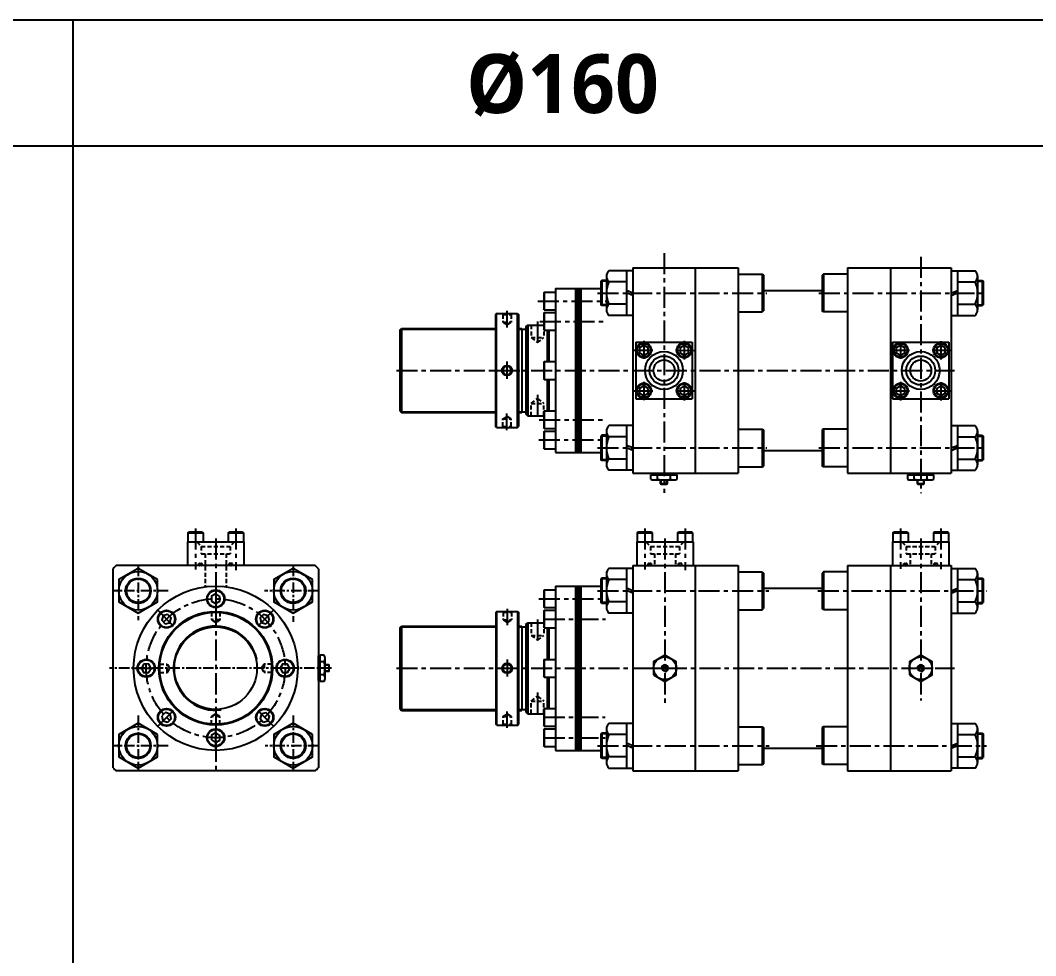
# Model space of a CAD drawing. Extents: x -819 to 8197, y 0 to 4058.
# Drawn here: x 1256 to 2463, y 1111 to 2222 of the extents above; entities that cross this region are included whole.
import ezdxf

# ---------------------------------------------------------------- set-up
doc = ezdxf.new("R2010")
doc.units = 0
doc.header["$LTSCALE"] = 10
doc.header["$MEASUREMENT"] = 0
for name, pattern in [('CENTER', [2, 1.25, -0.25, 0.25, -0.25]), ('CENTERX2', [4, 2.5, -0.5, 0.5, -0.5]), ('HIDDENX2', [0.75, 0.5, -0.25])]:
    doc.linetypes.add(name, pattern=pattern)
doc.layers.get('0').update_dxf_attribs({"linetype": 'CONTINUOUS'})
doc.layers.get('DEFPOINTS').update_dxf_attribs({"linetype": 'CONTINUOUS'})
for name, color, linetype in [('CEN', 1, 'CENTERX2'), ('HID', 2, 'HIDDENX2'), ('ML', 7, 'CONTINUOUS')]:
    doc.layers.add(name, color=color, linetype=linetype)
doc.styles.add('문자', font='romans.shx')

msp = doc.modelspace()

# ---------------------------------------------------------------- linework, layer by layer
for p, q in [((8197.1, 2221.7), (0, 2221.7)), ((1319, 0), (1319, 2221.7)), ((8197.1, 2072.2), (0, 2072.2))]:
    msp.add_line(p, q)
at = {"color": 7, "linetype": 'Continuous'}
for p, q in [((2005.5, 1676.7), (2005.5, 1681.8)), ((2005.5, 1681.8), (2011.8, 1681.8)), ((2006.5, 1681.8), (2006.5, 1683.8)), ((2006.5, 1683.8), (2035.6, 1683.8)), ((2011.8, 1681.8), (2036.6, 1681.8)), ((2013.3, 1676.7), (2013.3, 1681.8)), ((2028.8, 1676.7), (2028.8, 1681.8)), ((2035.6, 1681.8), (2035.6, 1683.8)), ((2036.6, 1676.7), (2036.6, 1681.8)), ((2310.5, 1676.7), (2310.5, 1681.8)), ((2310.5, 1681.8), (2316.8, 1681.8)), ((2311.5, 1681.8), (2311.5, 1683.8)), ((2311.5, 1683.8), (2340.6, 1683.8)), ((2316.8, 1681.8), (2341.6, 1681.8)), ((2318.3, 1676.7), (2318.3, 1681.8)), ((2333.8, 1676.7), (2333.8, 1681.8)), ((2340.6, 1681.8), (2340.6, 1683.8)), ((2341.6, 1676.7), (2341.6, 1681.8)), ((2008.6, 1675.8), (2033.5, 1675.8)), ((2017, 1676), (2017, 1676)), ((2017, 1671.3), (2017, 1675.8)), ((2017, 1671.3), (2017.5, 1670.8)), ((2025, 1671.3), (2017, 1671.3)), ((2017.5, 1670.8), (2024.5, 1670.8)), ((2025, 1671.3), (2024.5, 1670.8)), ((2025, 1671.3), (2025, 1675.8)), ((2313.6, 1675.8), (2338.5, 1675.8)), ((2322, 1676), (2322, 1676)), ((2322, 1671.3), (2322, 1675.8)), ((2322, 1671.3), (2322.5, 1670.8)), ((2330, 1671.3), (2322, 1671.3)), ((2322.5, 1670.8), (2329.5, 1670.8)), ((2330, 1671.3), (2329.5, 1670.8)), ((2330, 1671.3), (2330, 1675.8)), ((1610.3, 1437.6), (1610.3, 1466.8)), ((1612.3, 1466.8), (1610.3, 1466.8)), ((1617.3, 1467.8), (1612.3, 1467.8)), ((1612.3, 1442.9), (1612.3, 1467.8)), ((1617.3, 1460), (1612.3, 1460)), ((1618.3, 1439.8), (1618.3, 1464.6)), ((1618, 1448.2), (1618, 1448.2)), ((1622.8, 1456.2), (1618.3, 1456.2)), ((1622.8, 1448.2), (1618.3, 1448.2)), ((1622.8, 1456.2), (1623.3, 1455.7)), ((1622.8, 1456.2), (1622.8, 1448.2)), ((1622.8, 1448.2), (1623.3, 1448.7)), ((1623.3, 1448.7), (1623.3, 1455.7)), ((1612.3, 1437.6), (1610.3, 1437.6)), ((1617.3, 1444.4), (1612.3, 1444.4)), ((1612.3, 1436.6), (1612.3, 1442.9)), ((1617.3, 1436.6), (1612.3, 1436.6))]:
    msp.add_line(p, q, dxfattribs=at)
at = {"color": 1, "linetype": 'CENTER', "ltscale": 5}
for p, q in [((2008.5, 1452.2), (2035.5, 1452.2)), ((2312.5, 1452.2), (2339.5, 1452.2))]:
    msp.add_line(p, q, dxfattribs=at)
at = {"color": 7, "linetype": 'Continuous'}
for points in [[(2008.5, 1444.4), (2022, 1436.6), (2035.5, 1444.4), (2035.5, 1460), (2022, 1467.8), (2008.5, 1460)], [(2312.5, 1444.4), (2326, 1436.6), (2339.5, 1444.4), (2339.5, 1460), (2326, 1467.8), (2312.5, 1460)], [(2020.6, 1454.7), (2019.2, 1452.2), (2020.6, 1449.7), (2023.5, 1449.7), (2024.9, 1452.2), (2023.5, 1454.7)], [(2324.6, 1454.7), (2323.2, 1452.2), (2324.6, 1449.7), (2327.5, 1449.7), (2328.9, 1452.2), (2327.5, 1454.7)]]:
    msp.add_lwpolyline(points, close=True, dxfattribs=at)
for centre, radius in [((2022, 1452.2), 13.5), ((2326, 1452.2), 13.5), ((2022, 1452.2), 3.5), ((2326, 1452.2), 3.5)]:
    msp.add_circle(centre, radius, dxfattribs=at)
for centre, radius, start, end in [((2008.6, 1681.4), 5.62, 235.6158, 270), ((2009.4, 1684), 8.22, 241.7006, 298.2994), ((2021, 1707.1), 31.3, 255.6172, 270.0141), ((2021.1, 1707.1), 31.3, 269.9859, 284.3828), ((2032.7, 1684), 8.22, 241.7006, 298.2994), ((2313.6, 1681.4), 5.62, 235.6158, 270), ((2314.4, 1684), 8.22, 241.7006, 298.2994), ((2326, 1707.1), 31.3, 255.6172, 270.0141), ((2326.1, 1707.1), 31.3, 269.9859, 284.3828), ((2337.7, 1684), 8.22, 241.7006, 298.2994), ((1610, 1463.9), 8.22, 331.7006, 28.2994), ((1586.9, 1452.2), 31.3, 359.9859, 14.3828), ((1586.9, 1452.2), 31.3, 345.6172, 0.0141), ((1610, 1440.5), 8.22, 331.7006, 28.2994), ((1612.6, 1439.8), 5.62, 325.6158, 0)]:
    msp.add_arc(centre, radius, start, end, dxfattribs=at)
at = {"layer": 'CEN'}
for p, q in [((2021, 1945.3), (2021, 1660.7)), ((2326, 1940.8), (2326, 1660)), ((1942, 1897.8), (2143, 1897.8)), ((2205, 1897.8), (2404, 1897.8)), ((1871.1, 1888.3), (1951.3, 1888.3)), ((1834.4, 1876.5), (1834.4, 1856.9)), ((1870.5, 1863.8), (1870.5, 1836.1)), ((1873.5, 1864.1), (1951.3, 1864.1)), ((1997, 1841), (1997, 1819.8)), ((2045, 1841), (2045, 1819)), ((2302, 1840.2), (2302, 1819.8)), ((2350, 1840.5), (2350, 1819)), ((1985.4, 1829.8), (2007.6, 1829.8)), ((2034.5, 1829.8), (2056.8, 1829.7)), ((2291.6, 1829.8), (2312.6, 1829.8)), ((2339.5, 1829.8), (2360.9, 1829.8)), ((1834.4, 1816.3), (1834.4, 1796)), ((1703, 1805.8), (2366, 1805.8)), ((1814.8, 1805.8), (1853.1, 1805.8)), ((1814.8, 1805.8), (1853.1, 1805.8)), ((1997, 1792.3), (1997, 1770.4)), ((2045, 1791.9), (2045, 1770.3)), ((2302, 1792.3), (2302, 1770)), ((2350, 1791.9), (2350, 1770)), ((1870.5, 1776.7), (1870.5, 1747.8)), ((1985.1, 1781.8), (2007.8, 1781.8)), ((2035.1, 1781.8), (2057.1, 1781.8)), ((2290.4, 1781.8), (2312.8, 1781.8)), ((2340.1, 1781.8), (2361.4, 1781.8)), ((1834.4, 1735), (1834.4, 1754.6)), ((1872.7, 1747.4), (1951, 1747.4)), ((1872.2, 1723.3), (1951, 1723.3)), ((1942, 1713.8), (2143, 1713.8)), ((2205, 1713.8), (2404, 1713.8)), ((1464.3, 1618.2), (1464.3, 1569.6)), ((1512.3, 1618.2), (1512.3, 1568.6)), ((1998, 1618.2), (1998, 1569.6)), ((2046, 1618.2), (2046, 1568.6)), ((2302, 1618.2), (2302, 1570.3)), ((2350, 1618.2), (2350, 1570)), ((1488.3, 1606.2), (1488.3, 1326.2)), ((2022, 1606.2), (2022, 1408.1)), ((2326, 1606.2), (2326, 1413.7)), ((1488.3, 1549.6), (1488.3, 1519.7)), ((1872.3, 1534.7), (1951.3, 1534.7)), ((1942, 1544.2), (2145.5, 1544.2)), ((2203.7, 1544.2), (2404, 1544.2)), ((1419.4, 1521.1), (1440.5, 1499.9)), ((1557.1, 1521.1), (1536, 1499.9)), ((1834.7, 1522.9), (1834.7, 1503.4)), ((1870.5, 1510.2), (1870.5, 1482.6)), ((1878, 1510.5), (1951.3, 1510.5)), ((1834.7, 1462.7), (1834.7, 1442.4)), ((1390.9, 1452.2), (1420.8, 1452.2)), ((1585.7, 1452.2), (1555.8, 1452.2)), ((1703, 1452.2), (2366, 1452.2)), ((1870.5, 1423.2), (1870.5, 1394.2)), ((1419.4, 1383.3), (1440.5, 1404.5)), ((1557.1, 1383.3), (1536, 1404.5)), ((1834.7, 1381.5), (1834.7, 1401)), ((1878, 1393.9), (1951, 1393.9)), ((1488.3, 1354.8), (1488.3, 1384.7)), ((1878, 1369.7), (1951, 1369.7)), ((1942, 1360.2), (2145.9, 1360.2)), ((2201.6, 1360.2), (2404, 1360.2))]:
    msp.add_line(p, q, dxfattribs=at)
msp.add_circle((1488.3, 1452.2), 82.5, dxfattribs=at)
at = {"layer": 'DEFPOINTS', "color": 0, "linetype": 'ByBlock'}
for p in [(1859, 1506.2), (1859, 1398.2)]:
    msp.add_point(p, dxfattribs=at)
at = {"layer": 'HID'}
for p, q in [((1829.4, 1872.3), (1828.4, 1873.3)), ((1829.4, 1872.3), (1839.4, 1872.3)), ((1829.4, 1872.3), (1829.4, 1863.3)), ((1839.4, 1872.3), (1840.4, 1873.3)), ((1839.4, 1872.3), (1839.4, 1863.3)), ((1829.4, 1863.3), (1834.4, 1860.1)), ((1829.4, 1863.3), (1839.4, 1863.3)), ((1834.4, 1860.1), (1839.4, 1863.3)), ((1863, 1859.8), (1863, 1844.8)), ((1878, 1859.8), (1878, 1844.8)), ((1878, 1859.8), (1878, 1844.8)), ((1863, 1844.8), (1878, 1844.8)), ((1863, 1844.8), (1870.5, 1838.9)), ((1870.5, 1838.9), (1878, 1844.8)), ((1863, 1766.8), (1870.5, 1772.6)), ((1863, 1751.8), (1863, 1766.8)), ((1863, 1766.8), (1878, 1766.8)), ((1870.5, 1772.6), (1878, 1766.8)), ((1878, 1751.8), (1878, 1766.8)), ((1878, 1751.8), (1878, 1766.8)), ((1829.4, 1748.3), (1834.4, 1751.4)), ((1834.4, 1751.4), (1839.4, 1748.3)), ((1829.4, 1739.3), (1828.4, 1738.3)), ((1829.4, 1739.3), (1829.4, 1748.3)), ((1829.4, 1748.3), (1839.4, 1748.3)), ((1829.4, 1739.3), (1839.4, 1739.3)), ((1839.4, 1739.3), (1839.4, 1748.3)), ((1839.4, 1739.3), (1840.4, 1738.3)), ((1465.8, 1602.2), (1471, 1596.9)), ((1471, 1596.9), (1505.5, 1596.9)), ((1471, 1596.9), (1471, 1588.2)), ((1510.8, 1602.2), (1505.5, 1596.9)), ((1505.5, 1596.9), (1505.5, 1588.2)), ((1999.5, 1602.2), (2004.8, 1596.9)), ((2004.8, 1596.9), (2004.8, 1588.2)), ((2004.8, 1596.9), (2039.3, 1596.9)), ((2044.5, 1602.2), (2039.3, 1596.9)), ((2039.3, 1596.9), (2039.3, 1588.2)), ((2303.5, 1602.2), (2308.8, 1596.9)), ((2308.8, 1596.9), (2343.3, 1596.9)), ((2308.8, 1596.9), (2308.8, 1588.2)), ((2348.5, 1602.2), (2343.3, 1596.9)), ((2343.3, 1596.9), (2343.3, 1588.2)), ((1471, 1588.2), (1505.5, 1588.2)), ((1475.8, 1588.2), (1475.8, 1548.9)), ((1500.8, 1588.2), (1500.8, 1548.9)), ((2004.8, 1588.2), (2039.3, 1588.2)), ((2009.5, 1588.2), (2009.5, 1574.2)), ((2034.5, 1588.2), (2034.5, 1574.2)), ((2308.8, 1588.2), (2343.3, 1588.2)), ((2313.5, 1588.2), (2313.5, 1574.2)), ((2338.5, 1588.2), (2338.5, 1574.2)), ((1468.3, 1576.6), (1472.3, 1576.6)), ((1468.3, 1574.2), (1468.3, 1576.6)), ((1472.3, 1574.2), (1472.3, 1576.6)), ((1504.3, 1574.2), (1504.3, 1576.6)), ((1508.3, 1576.6), (1504.3, 1576.6)), ((1508.3, 1574.2), (1508.3, 1576.6)), ((2002, 1576.6), (2006, 1576.6)), ((2002, 1574.2), (2002, 1576.6)), ((2006, 1574.2), (2006, 1576.6)), ((2038, 1574.2), (2038, 1576.6)), ((2042, 1576.6), (2038, 1576.6)), ((2042, 1574.2), (2042, 1576.6)), ((2306, 1576.6), (2310, 1576.6)), ((2306, 1574.2), (2306, 1576.6)), ((2310, 1574.2), (2310, 1576.6)), ((2342, 1574.2), (2342, 1576.6)), ((2346, 1576.6), (2342, 1576.6)), ((2346, 1574.2), (2346, 1576.6)), ((1483.3, 1518.7), (1482.6, 1519.4)), ((1483.3, 1518.7), (1483.3, 1509.7)), ((1493.3, 1518.7), (1483.3, 1518.7)), ((1493.3, 1509.7), (1483.3, 1509.7)), ((1488.3, 1506.5), (1483.3, 1509.7)), ((1493.3, 1509.7), (1488.3, 1506.5)), ((1493.3, 1518.7), (1494, 1519.4)), ((1493.3, 1518.7), (1493.3, 1509.7)), ((1829.7, 1518.7), (1828.7, 1519.7)), ((1829.7, 1518.7), (1839.7, 1518.7)), ((1829.7, 1518.7), (1829.7, 1509.7)), ((1829.7, 1509.7), (1839.7, 1509.7)), ((1829.7, 1509.7), (1834.7, 1506.5)), ((1834.7, 1506.5), (1839.7, 1509.7)), ((1839.7, 1518.7), (1840.7, 1519.7)), ((1839.7, 1518.7), (1839.7, 1509.7)), ((1863, 1506.2), (1863, 1491.2)), ((1878, 1506.2), (1878, 1491.2)), ((1863, 1491.2), (1878, 1491.2)), ((1863, 1491.2), (1870.5, 1485.4)), ((1870.5, 1485.4), (1878, 1491.2)), ((1421.8, 1457.2), (1421.1, 1457.9)), ((1421.8, 1457.2), (1430.8, 1457.2)), ((1421.8, 1447.2), (1421.8, 1457.2)), ((1430.8, 1447.2), (1430.8, 1457.2)), ((1433.9, 1452.2), (1430.8, 1457.2)), ((1430.8, 1447.2), (1433.9, 1452.2)), ((1545.8, 1457.2), (1542.6, 1452.2)), ((1542.6, 1452.2), (1545.8, 1447.2)), ((1554.8, 1457.2), (1545.8, 1457.2)), ((1545.8, 1457.2), (1545.8, 1447.2)), ((1554.8, 1457.2), (1555.5, 1457.9)), ((1554.8, 1457.2), (1554.8, 1447.2)), ((1421.8, 1447.2), (1421.1, 1446.5)), ((1421.8, 1447.2), (1430.8, 1447.2)), ((1554.8, 1447.2), (1545.8, 1447.2)), ((1554.8, 1447.2), (1555.5, 1446.5)), ((1863, 1413.2), (1870.5, 1419)), ((1863, 1413.2), (1878, 1413.2)), ((1863, 1398.2), (1863, 1413.2)), ((1870.5, 1419), (1878, 1413.2)), ((1878, 1398.2), (1878, 1413.2)), ((1488.3, 1397.9), (1483.3, 1394.7)), ((1483.3, 1385.7), (1483.3, 1394.7)), ((1493.3, 1394.7), (1483.3, 1394.7)), ((1493.3, 1394.7), (1488.3, 1397.9)), ((1493.3, 1385.7), (1493.3, 1394.7)), ((1829.7, 1394.7), (1834.7, 1397.9)), ((1829.7, 1394.7), (1839.7, 1394.7)), ((1829.7, 1385.7), (1829.7, 1394.7)), ((1834.7, 1397.9), (1839.7, 1394.7)), ((1839.7, 1385.7), (1839.7, 1394.7)), ((1483.3, 1385.7), (1482.6, 1385)), ((1493.3, 1385.7), (1483.3, 1385.7)), ((1493.3, 1385.7), (1494, 1385)), ((1829.7, 1385.7), (1828.7, 1384.7)), ((1829.7, 1385.7), (1839.7, 1385.7)), ((1839.7, 1385.7), (1840.7, 1384.7))]:
    msp.add_line(p, q, dxfattribs=at)
for centre, start, end in [((1469.6, 1575.4), 90, 270), ((1470.9, 1575.4), 270, 90), ((1505.6, 1575.4), 90, 270), ((1507, 1575.4), 270, 90), ((2003.3, 1575.4), 90, 270), ((2004.7, 1575.4), 270, 90), ((2039.4, 1575.4), 90, 270), ((2040.8, 1575.4), 270, 90), ((2307.3, 1575.4), 90, 270), ((2308.7, 1575.4), 270, 90), ((2343.4, 1575.4), 90, 270), ((2344.8, 1575.4), 270, 90)]:
    msp.add_arc(centre, 1.2, start, end, dxfattribs=at)
at = {"layer": 'ML'}
for p, q in [((1984, 1924.3), (1955.5, 1924.3)), ((1976.5, 1924.3), (1976.5, 1871.3)), ((1984, 1927.8), (1984, 1683.8)), ((1984, 1927.8), (2109, 1927.8)), ((2058, 1927.8), (2058, 1683.8)), ((2109, 1927.8), (2109, 1683.8)), ((2109, 1920.3), (2137.5, 1920.3)), ((2137.5, 1920.3), (2137.5, 1875.3)), ((2137.5, 1920.3), (2139, 1918.9)), ((2139, 1918.9), (2139, 1876.6)), ((2210.5, 1920.3), (2209, 1918.9)), ((2209, 1918.9), (2209, 1876.6)), ((2239, 1920.3), (2210.5, 1920.3)), ((2210.5, 1920.3), (2210.5, 1875.3)), ((2239, 1927.8), (2362, 1927.8)), ((2239, 1927.8), (2239, 1683.8)), ((2290, 1927.8), (2290, 1683.8)), ((2362, 1927.8), (2362, 1683.8)), ((2362, 1924.3), (2390.5, 1924.3)), ((2369.5, 1924.3), (2369.5, 1871.3)), ((1947, 1912.8), (1946, 1911.8)), ((1946, 1911.8), (1946, 1883.8)), ((1947, 1912.8), (1947, 1882.8)), ((1952.5, 1912.8), (1947, 1912.8)), ((1952.5, 1918.1), (1952.5, 1911)), ((1952.5, 1911), (1952.5, 1897.8)), ((1976.5, 1911), (1955.5, 1911)), ((2369.5, 1911), (2390.5, 1911)), ((2393.5, 1918.1), (2393.5, 1911)), ((2393.5, 1912.8), (2399, 1912.8)), ((2393.5, 1911), (2393.5, 1897.8)), ((2399, 1912.8), (2399, 1882.8)), ((2399, 1912.8), (2400, 1911.8)), ((2400, 1911.8), (2400, 1883.8)), ((1878.7, 1898.8), (1878, 1898.1)), ((1878, 1898.1), (1878, 1878.5)), ((1878.7, 1898.8), (1892, 1898.8)), ((1878.7, 1898.8), (1878.7, 1877.8)), ((1892, 1903.3), (1946, 1903.3)), ((1892, 1903.3), (1892, 1708.3)), ((1892, 1903.3), (1892, 1708.3)), ((1916, 1903.3), (1916, 1708.3)), ((1918, 1903.3), (1918, 1708.3)), ((1920, 1903.3), (1920, 1708.3)), ((1922, 1903.3), (1922, 1708.3)), ((1952.5, 1897.8), (1952.5, 1877.7)), ((2139, 1900.8), (2209, 1900.8)), ((2393.5, 1897.8), (2393.5, 1877.7)), ((1947, 1882.8), (1946, 1883.8)), ((1952.5, 1882.8), (1947, 1882.8)), ((1976.5, 1884.5), (1955.5, 1884.5)), ((2369.5, 1884.5), (2390.5, 1884.5)), ((2393.5, 1882.8), (2399, 1882.8)), ((2399, 1882.8), (2400, 1883.8)), ((1821.9, 1873.3), (1820.9, 1872.3)), ((1820.9, 1872.3), (1820.9, 1739.3)), ((1821.9, 1738.3), (1821.9, 1873.3)), ((1821.9, 1873.3), (1846.9, 1873.3)), ((1846.9, 1738.3), (1846.9, 1873.3)), ((1846.9, 1873.3), (1847.9, 1872.3)), ((1847.9, 1872.3), (1847.9, 1739.3)), ((1878.7, 1877.8), (1878, 1878.5)), ((1878.7, 1874.6), (1878, 1873.9)), ((1878, 1873.9), (1878, 1854.3)), ((1878.7, 1877.8), (1892, 1877.8)), ((1878.7, 1874.6), (1892, 1874.6)), ((1878.7, 1874.6), (1878.7, 1853.6)), ((1984, 1871.3), (1955.5, 1871.3)), ((2109, 1875.3), (2137.5, 1875.3)), ((2137.5, 1875.3), (2139, 1876.6)), ((2210.5, 1875.3), (2209, 1876.6)), ((2239, 1875.3), (2210.5, 1875.3)), ((2362, 1871.3), (2390.5, 1871.3)), ((1857, 1857.8), (1859, 1859.8)), ((1859, 1859.8), (1859, 1751.8)), ((1859, 1859.8), (1878, 1859.8)), ((1707, 1853.8), (1709, 1855.8)), ((1707, 1853.8), (1709, 1855.8)), ((1707, 1853.8), (1707, 1757.8)), ((1708, 1854.8), (1820.9, 1854.8)), ((1709, 1855.8), (1709, 1755.8)), ((1847.9, 1854.8), (1857, 1854.8)), ((1852, 1855.8), (1852, 1755.8)), ((1857, 1857.8), (1857, 1753.8)), ((1878.7, 1853.6), (1878, 1854.3)), ((1878.7, 1853.6), (1892, 1853.6)), ((1882, 1853.6), (1882, 1816.3)), ((1882, 1853.6), (1882, 1816.3)), ((1882, 1853.6), (1882, 1816.3)), ((1882, 1853.6), (1882, 1816.3)), ((1884, 1853.6), (1884, 1816.3)), ((1884, 1853.6), (1884, 1816.3)), ((1987.5, 1839.3), (1987.5, 1772.3)), ((1987.5, 1839.3), (2054.5, 1839.3)), ((2054.5, 1839.3), (2054.5, 1772.3)), ((2292.5, 1839.3), (2359.5, 1839.3)), ((2292.5, 1839.3), (2292.5, 1772.3)), ((2359.5, 1839.3), (2359.5, 1772.3)), ((1878.7, 1816.3), (1878, 1815.6)), ((1878, 1815.6), (1878, 1796)), ((1878.7, 1816.3), (1892, 1816.3)), ((1878.7, 1816.3), (1878.7, 1795.3)), ((1878.7, 1795.3), (1878, 1796)), ((1878.7, 1795.3), (1892, 1795.3)), ((1882, 1795.3), (1882, 1757.9)), ((1882, 1795.3), (1882, 1757.9)), ((1882, 1795.3), (1882, 1757.9)), ((1882, 1795.3), (1882, 1757.9)), ((1884, 1795.3), (1884, 1757.9)), ((1884, 1795.3), (1884, 1757.9)), ((1987.5, 1772.3), (2054.5, 1772.3)), ((2292.5, 1772.3), (2359.5, 1772.3)), ((1707, 1757.8), (1709, 1755.8)), ((1708, 1756.8), (1820.9, 1756.8)), ((1847.9, 1756.8), (1857, 1756.8)), ((1857, 1753.8), (1859, 1751.8)), ((1859, 1751.8), (1878, 1751.8)), ((1878.7, 1757.9), (1878, 1757.2)), ((1878, 1757.2), (1878, 1737.6)), ((1878.7, 1757.9), (1892, 1757.9)), ((1878.7, 1757.9), (1878.7, 1736.9)), ((1821.9, 1738.3), (1820.9, 1739.3)), ((1821.9, 1738.3), (1846.9, 1738.3)), ((1846.9, 1738.3), (1847.9, 1739.3)), ((1878.7, 1736.9), (1878, 1737.6)), ((1984, 1740.3), (1955.5, 1740.3)), ((1976.5, 1740.3), (1976.5, 1687.3)), ((2362, 1740.3), (2390.5, 1740.3)), ((2369.5, 1740.3), (2369.5, 1687.3)), ((1878.7, 1733.8), (1878, 1733.1)), ((1878, 1733.1), (1878, 1713.5)), ((1878.7, 1736.9), (1892, 1736.9)), ((1878.7, 1733.8), (1892, 1733.8)), ((1878.7, 1733.8), (1878.7, 1712.8)), ((1947, 1728.8), (1946, 1727.8)), ((1946, 1727.8), (1946, 1699.8)), ((1947, 1728.8), (1947, 1698.8)), ((1952.5, 1728.8), (1947, 1728.8)), ((1952.5, 1734.1), (1952.5, 1727)), ((1952.5, 1727), (1952.5, 1713.8)), ((1976.5, 1727), (1955.5, 1727)), ((2109, 1736.3), (2137.5, 1736.3)), ((2137.5, 1736.3), (2137.5, 1691.3)), ((2137.5, 1736.3), (2139, 1735.3)), ((2139, 1735.3), (2139, 1692.2)), ((2210.5, 1736.3), (2209, 1735.3)), ((2209, 1735.3), (2209, 1692.2)), ((2239, 1736.3), (2210.5, 1736.3)), ((2210.5, 1736.3), (2210.5, 1691.3)), ((2369.5, 1727), (2390.5, 1727)), ((2393.5, 1734.1), (2393.5, 1727)), ((2393.5, 1728.8), (2399, 1728.8)), ((2393.5, 1727), (2393.5, 1713.8)), ((2399, 1728.8), (2399, 1698.8)), ((2399, 1728.8), (2400, 1727.8)), ((2400, 1727.8), (2400, 1699.8)), ((1878.7, 1712.8), (1878, 1713.5)), ((1952.5, 1713.8), (1952.5, 1693.7)), ((2393.5, 1713.8), (2393.5, 1693.7)), ((1878.7, 1712.8), (1892, 1712.8)), ((1892, 1708.3), (1946, 1708.3)), ((2139, 1710.8), (2209, 1710.8)), ((1947, 1698.8), (1946, 1699.8)), ((1952.5, 1698.8), (1947, 1698.8)), ((1976.5, 1700.5), (1955.5, 1700.5)), ((2109, 1691.3), (2137.5, 1691.3)), ((2137.5, 1691.3), (2139, 1692.2)), ((2210.5, 1691.3), (2209, 1692.2)), ((2239, 1691.3), (2210.5, 1691.3)), ((2369.5, 1700.5), (2390.5, 1700.5)), ((2393.5, 1698.8), (2399, 1698.8)), ((2399, 1698.8), (2400, 1699.8)), ((1984, 1687.3), (1955.5, 1687.3)), ((1984, 1683.8), (2109, 1683.8)), ((2239, 1683.8), (2362, 1683.8)), ((2362, 1687.3), (2390.5, 1687.3)), ((1455.3, 1613.2), (1456.3, 1614.2)), ((1455.3, 1613.2), (1473.3, 1613.2)), ((1455.3, 1613.2), (1455.3, 1602.2)), ((1456.3, 1614.2), (1472.3, 1614.2)), ((1472.3, 1614.2), (1473.3, 1613.2)), ((1473.3, 1613.2), (1473.3, 1602.2)), ((1503.3, 1613.2), (1504.3, 1614.2)), ((1503.3, 1613.2), (1521.3, 1613.2)), ((1503.3, 1613.2), (1503.3, 1602.2)), ((1504.3, 1614.2), (1520.3, 1614.2)), ((1520.3, 1614.2), (1521.3, 1613.2)), ((1521.3, 1613.2), (1521.3, 1602.2)), ((1989, 1613.2), (1990, 1614.2)), ((1989, 1613.2), (1989, 1602.2)), ((1989, 1613.2), (2007, 1613.2)), ((1990, 1614.2), (2006, 1614.2)), ((2006, 1614.2), (2007, 1613.2)), ((2007, 1613.2), (2007, 1602.2)), ((2037, 1613.2), (2038, 1614.2)), ((2037, 1613.2), (2037, 1602.2)), ((2037, 1613.2), (2055, 1613.2)), ((2038, 1614.2), (2054, 1614.2)), ((2054, 1614.2), (2055, 1613.2)), ((2055, 1613.2), (2055, 1602.2)), ((2293, 1613.2), (2294, 1614.2)), ((2293, 1613.2), (2311, 1613.2)), ((2293, 1613.2), (2293, 1602.2)), ((2294, 1614.2), (2310, 1614.2)), ((2310, 1614.2), (2311, 1613.2)), ((2311, 1613.2), (2311, 1602.2)), ((2341, 1613.2), (2342, 1614.2)), ((2341, 1613.2), (2359, 1613.2)), ((2341, 1613.2), (2341, 1602.2)), ((2342, 1614.2), (2358, 1614.2)), ((2358, 1614.2), (2359, 1613.2)), ((2359, 1613.2), (2359, 1602.2)), ((1454.8, 1602.2), (1521.8, 1602.2)), ((1454.8, 1602.2), (1454.8, 1574.2)), ((1521.8, 1602.2), (1521.8, 1574.2)), ((1988.5, 1602.2), (2055.5, 1602.2)), ((1988.5, 1602.2), (1988.5, 1574.2)), ((2055.5, 1602.2), (2055.5, 1574.2)), ((2292.5, 1602.2), (2359.5, 1602.2)), ((2292.5, 1602.2), (2292.5, 1574.2)), ((2359.5, 1602.2), (2359.5, 1574.2)), ((1366.3, 1570.3), (1366.3, 1334.1)), ((1606.4, 1574.2), (1370.1, 1574.2)), ((1610.3, 1570.3), (1610.3, 1334.1)), ((1984, 1570.7), (1955.5, 1570.7)), ((1976.5, 1570.7), (1976.5, 1517.7)), ((1984, 1574.2), (2109, 1574.2)), ((1984, 1574.2), (1984, 1330.2)), ((2058, 1574.2), (2058, 1330.2)), ((2109, 1574.2), (2109, 1330.2)), ((2239, 1574.2), (2239, 1330.2)), ((2239, 1574.2), (2362, 1574.2)), ((2290, 1574.2), (2290, 1330.2)), ((2362, 1574.2), (2362, 1330.2)), ((2362, 1570.7), (2390.5, 1570.7)), ((2369.5, 1570.7), (2369.5, 1517.7)), ((1947, 1559.2), (1946, 1558.2)), ((1946, 1558.2), (1946, 1530.2)), ((1947, 1559.2), (1947, 1529.2)), ((1952.5, 1559.2), (1947, 1559.2)), ((1952.5, 1564.6), (1952.5, 1557.5)), ((1952.5, 1557.5), (1952.5, 1544.2)), ((1976.5, 1557.5), (1955.5, 1557.5)), ((2109, 1566.7), (2137.5, 1566.7)), ((2137.5, 1566.7), (2137.5, 1521.7)), ((2137.5, 1566.7), (2139, 1565.3)), ((2139, 1565.3), (2139, 1523.1)), ((2210.5, 1566.7), (2209, 1565.3)), ((2209, 1565.3), (2209, 1523.1)), ((2210.5, 1566.7), (2210.5, 1521.7)), ((2239, 1566.7), (2210.5, 1566.7)), ((2369.5, 1557.5), (2390.5, 1557.5)), ((2393.5, 1564.6), (2393.5, 1557.5)), ((2393.5, 1559.2), (2399, 1559.2)), ((2393.5, 1557.5), (2393.5, 1544.2)), ((2399, 1559.2), (2399, 1529.2)), ((2399, 1559.2), (2400, 1558.2)), ((2400, 1558.2), (2400, 1530.2)), ((1878.7, 1545.2), (1878, 1544.5)), ((1878, 1544.5), (1878, 1524.9)), ((1878.7, 1545.2), (1892, 1545.2)), ((1878.7, 1545.2), (1878.7, 1524.2)), ((1892, 1549.7), (1892, 1354.7)), ((1892, 1549.7), (1946, 1549.7)), ((1916, 1549.7), (1916, 1354.7)), ((1918, 1549.7), (1918, 1354.7)), ((1920, 1549.7), (1920, 1354.7)), ((1922, 1549.7), (1922, 1354.7)), ((2139, 1547.2), (2209, 1547.2)), ((1952.5, 1544.2), (1952.5, 1524.2)), ((2393.5, 1544.2), (2393.5, 1524.2)), ((1878.7, 1524.2), (1878, 1524.9)), ((1878.7, 1521), (1878, 1520.3)), ((1878, 1520.3), (1878, 1500.7)), ((1878.7, 1524.2), (1892, 1524.2)), ((1878.7, 1521), (1892, 1521)), ((1878.7, 1521), (1878.7, 1500)), ((1947, 1529.2), (1946, 1530.2)), ((1952.5, 1529.2), (1947, 1529.2)), ((1976.5, 1530.9), (1955.5, 1530.9)), ((2109, 1521.7), (2137.5, 1521.7)), ((2137.5, 1521.7), (2139, 1523.1)), ((2210.5, 1521.7), (2209, 1523.1)), ((2239, 1521.7), (2210.5, 1521.7)), ((2369.5, 1530.9), (2390.5, 1530.9)), ((2393.5, 1529.2), (2399, 1529.2)), ((2399, 1529.2), (2400, 1530.2)), ((1822.2, 1519.7), (1821.2, 1518.7)), ((1821.2, 1518.7), (1821.2, 1385.7)), ((1822.2, 1384.7), (1822.2, 1519.7)), ((1822.2, 1519.7), (1847.2, 1519.7)), ((1847.2, 1384.7), (1847.2, 1519.7)), ((1847.2, 1519.7), (1848.2, 1518.7)), ((1848.2, 1518.7), (1848.2, 1385.7)), ((1984, 1517.7), (1955.5, 1517.7)), ((2362, 1517.7), (2390.5, 1517.7)), ((1707, 1500.2), (1709, 1502.2)), ((1707, 1500.2), (1709, 1502.2)), ((1707, 1500.2), (1707, 1404.2)), ((1708, 1501.2), (1821.2, 1501.2)), ((1709, 1502.2), (1709, 1402.2)), ((1848.2, 1501.2), (1857, 1501.2)), ((1852, 1502.2), (1852, 1402.2)), ((1857, 1504.2), (1859, 1506.2)), ((1857, 1504.2), (1857, 1400.2)), ((1859, 1506.2), (1878, 1506.2)), ((1859, 1506.2), (1859, 1398.2)), ((1878.7, 1500), (1878, 1500.7)), ((1878.7, 1500), (1892, 1500)), ((1882, 1500), (1882, 1462.7)), ((1882, 1500), (1882, 1462.7)), ((1884, 1500), (1884, 1462.7)), ((1878.7, 1462.7), (1878, 1462)), ((1878, 1462), (1878, 1442.4)), ((1878.7, 1462.7), (1892, 1462.7)), ((1878.7, 1462.7), (1878.7, 1441.7)), ((1610.3, 1445.2), (1610.3, 1429.2)), ((1878.7, 1441.7), (1878, 1442.4)), ((1878.7, 1441.7), (1892, 1441.7)), ((1882, 1441.7), (1882, 1404.4)), ((1882, 1441.7), (1882, 1404.4)), ((1884, 1441.7), (1884, 1404.4)), ((1707, 1404.2), (1709, 1402.2)), ((1708, 1403.2), (1821.2, 1403.2)), ((1848.2, 1403.2), (1857, 1403.2)), ((1857, 1400.2), (1859, 1398.2)), ((1878.7, 1404.4), (1878, 1403.7)), ((1878, 1403.7), (1878, 1384.1)), ((1878.7, 1404.4), (1892, 1404.4)), ((1878.7, 1404.4), (1878.7, 1383.4)), ((1859, 1398.2), (1878, 1398.2)), ((1822.2, 1384.7), (1821.2, 1385.7)), ((1822.2, 1384.7), (1847.2, 1384.7)), ((1847.2, 1384.7), (1848.2, 1385.7)), ((1878.7, 1383.4), (1878, 1384.1)), ((1878.7, 1380.2), (1878, 1379.5)), ((1878, 1379.5), (1878, 1359.9)), ((1878.7, 1383.4), (1892, 1383.4)), ((1878.7, 1380.2), (1892, 1380.2)), ((1878.7, 1380.2), (1878.7, 1359.2)), ((1952.5, 1380.6), (1952.5, 1373.5)), ((1984, 1386.7), (1955.5, 1386.7)), ((1976.5, 1386.7), (1976.5, 1333.7)), ((2109, 1382.7), (2137.5, 1382.7)), ((2137.5, 1382.7), (2137.5, 1337.7)), ((2137.5, 1382.7), (2139, 1381.7)), ((2139, 1381.7), (2139, 1338.7)), ((2210.5, 1382.7), (2209, 1381.7)), ((2209, 1381.7), (2209, 1338.7)), ((2210.5, 1382.7), (2210.5, 1337.7)), ((2239, 1382.7), (2210.5, 1382.7)), ((2362, 1386.7), (2390.5, 1386.7)), ((2369.5, 1386.7), (2369.5, 1333.7)), ((2393.5, 1380.6), (2393.5, 1373.5)), ((1947, 1375.2), (1946, 1374.2)), ((1946, 1374.2), (1946, 1346.2)), ((1947, 1375.2), (1947, 1345.2)), ((1952.5, 1375.2), (1947, 1375.2)), ((1952.5, 1373.5), (1952.5, 1360.2)), ((1976.5, 1373.5), (1955.5, 1373.5)), ((2369.5, 1373.5), (2390.5, 1373.5)), ((2393.5, 1375.2), (2399, 1375.2)), ((2393.5, 1373.5), (2393.5, 1360.2)), ((2399, 1375.2), (2399, 1345.2)), ((2399, 1375.2), (2400, 1374.2)), ((2400, 1374.2), (2400, 1346.2)), ((1878.7, 1359.2), (1878, 1359.9)), ((1878.7, 1359.2), (1892, 1359.2)), ((1892, 1354.7), (1946, 1354.7)), ((1952.5, 1360.2), (1952.5, 1340.2)), ((2139, 1357.2), (2209, 1357.2)), ((2393.5, 1360.2), (2393.5, 1340.2)), ((1947, 1345.2), (1946, 1346.2)), ((1952.5, 1345.2), (1947, 1345.2)), ((1976.5, 1346.9), (1955.5, 1346.9)), ((2369.5, 1346.9), (2390.5, 1346.9)), ((2393.5, 1345.2), (2399, 1345.2)), ((2399, 1345.2), (2400, 1346.2)), ((1606.4, 1330.2), (1370.1, 1330.2)), ((1955.5, 1333.7), (1984, 1333.7)), ((1984, 1330.2), (2109, 1330.2)), ((2109, 1337.7), (2137.5, 1337.7)), ((2137.5, 1337.7), (2139, 1338.7)), ((2210.5, 1337.7), (2209, 1338.7)), ((2239, 1337.7), (2210.5, 1337.7)), ((2239, 1330.2), (2362, 1330.2)), ((2390.5, 1333.7), (2362, 1333.7))]:
    msp.add_line(p, q, dxfattribs=at)
at = {"layer": 'ML', "color": 2}
for p, q in [((1952.5, 1911.8), (1946, 1911.8)), ((2393.5, 1911.8), (2400, 1911.8)), ((1984, 1897.8), (1976.5, 1900.9)), ((1984, 1894.8), (1976.5, 1897.9)), ((2362, 1897.8), (2369.5, 1900.9)), ((2362, 1894.8), (2369.5, 1897.9)), ((1952.5, 1883.8), (1946, 1883.8)), ((2393.5, 1883.8), (2400, 1883.8)), ((1709, 1855.8), (1820.9, 1855.8)), ((1847.9, 1855.8), (1852, 1855.8)), ((1709, 1755.8), (1820.9, 1755.8)), ((1847.9, 1755.8), (1852, 1755.8)), ((1952.5, 1727.8), (1946, 1727.8)), ((2393.5, 1727.8), (2400, 1727.8)), ((1984, 1713.8), (1976.5, 1716.9)), ((1984, 1710.8), (1976.5, 1713.9)), ((2362, 1713.8), (2369.5, 1716.9)), ((2362, 1710.8), (2369.5, 1713.9)), ((1952.5, 1699.8), (1946, 1699.8)), ((2393.5, 1699.8), (2400, 1699.8)), ((2017.5, 1676), (2017.5, 1676)), ((2017.5, 1670.8), (2017.5, 1675.8)), ((2024.5, 1670.8), (2024.5, 1675.8)), ((2322.5, 1676), (2322.5, 1676)), ((2322.5, 1670.8), (2322.5, 1675.8)), ((2329.5, 1670.8), (2329.5, 1675.8)), ((1952.5, 1558.2), (1946, 1558.2)), ((2393.5, 1558.2), (2400, 1558.2)), ((1984, 1544.2), (1976.5, 1547.4)), ((1984, 1541.2), (1976.5, 1544.4)), ((2362, 1544.2), (2369.5, 1547.4)), ((2362, 1541.2), (2369.5, 1544.4)), ((1952.5, 1530.2), (1946, 1530.2)), ((2393.5, 1530.2), (2400, 1530.2)), ((1709, 1502.2), (1821.2, 1502.2)), ((1848.2, 1502.2), (1852, 1502.2)), ((1618.1, 1448.7), (1618.1, 1448.7)), ((1623.3, 1455.7), (1618.3, 1455.7)), ((1623.3, 1448.7), (1618.3, 1448.7)), ((1709, 1402.2), (1821.2, 1402.2)), ((1848.2, 1402.2), (1852, 1402.2)), ((1952.5, 1374.2), (1946, 1374.2)), ((1984, 1360.2), (1976.5, 1363.4)), ((2362, 1360.2), (2369.5, 1363.4)), ((2393.5, 1374.2), (2400, 1374.2)), ((1984, 1357.2), (1976.5, 1360.4)), ((2362, 1357.2), (2369.5, 1360.4)), ((1952.5, 1346.2), (1946, 1346.2)), ((2393.5, 1346.2), (2400, 1346.2))]:
    msp.add_line(p, q, dxfattribs=at)
at = {"layer": 'ML', "color": 1, "linetype": 'CENTER'}
for p, q in [((1396.3, 1574.2), (1396.3, 1509.2)), ((1580.3, 1574.2), (1580.3, 1507.2)), ((1432, 1544.2), (1366.3, 1544.2)), ((1610.3, 1544.2), (1546.3, 1544.2)), ((1625.9, 1452.2), (1362.3, 1452.2)), ((1396.3, 1396.2), (1396.3, 1330.2)), ((1580.3, 1396.2), (1580.3, 1330.2)), ((1432, 1360.2), (1366.3, 1360.2)), ((1610.3, 1360.2), (1547, 1360.2))]:
    msp.add_line(p, q, dxfattribs=at)
at = {"layer": 'ML'}
for points in [[(2002, 1832.6), (1997, 1835.5), (1992, 1832.6), (1992, 1826.9), (1997, 1824), (2002, 1826.9)], [(2050, 1832.6), (2045, 1835.5), (2040, 1832.6), (2040, 1826.9), (2045, 1824), (2050, 1826.9)], [(2307, 1832.6), (2302, 1835.5), (2297, 1832.6), (2297, 1826.9), (2302, 1824), (2307, 1826.9)], [(2355, 1832.6), (2350, 1835.5), (2345, 1832.6), (2345, 1826.9), (2350, 1824), (2355, 1826.9)], [(2002, 1784.6), (1997, 1787.5), (1992, 1784.6), (1992, 1778.9), (1997, 1776), (2002, 1778.9)], [(2050, 1784.6), (2045, 1787.5), (2040, 1784.6), (2040, 1778.9), (2045, 1776), (2050, 1778.9)], [(2307, 1784.6), (2302, 1787.5), (2297, 1784.6), (2297, 1778.9), (2302, 1776), (2307, 1778.9)], [(2355, 1784.6), (2350, 1787.5), (2345, 1784.6), (2345, 1778.9), (2350, 1776), (2355, 1778.9)], [(1419.3, 1557.5), (1396.3, 1570.8), (1373.3, 1557.5), (1373.3, 1530.9), (1396.3, 1517.6), (1419.3, 1530.9)], [(1603.3, 1557.5), (1580.3, 1570.8), (1557.3, 1557.5), (1557.3, 1530.9), (1580.3, 1517.6), (1603.3, 1530.9)], [(1493.4, 1537.4), (1488.4, 1540.5), (1483.4, 1537.7), (1483.2, 1532), (1488.1, 1528.9), (1493.2, 1531.7)], [(1431.6, 1516.1), (1426, 1514.7), (1424.3, 1509.2), (1428.3, 1505), (1433.9, 1506.3), (1435.6, 1511.9)], [(1552.1, 1508.9), (1550.8, 1514.5), (1545.3, 1516.2), (1541.1, 1512.2), (1542.4, 1506.6), (1547.9, 1504.9)], [(1403, 1457.3), (1400, 1452.4), (1402.7, 1447.3), (1408.5, 1447.1), (1411.5, 1452), (1408.8, 1457.1)], [(1573.5, 1447.1), (1576.5, 1452), (1573.8, 1457.1), (1568, 1457.3), (1565, 1452.4), (1567.7, 1447.3)], [(1424.4, 1395.5), (1425.7, 1389.9), (1431.3, 1388.2), (1435.5, 1392.2), (1434.1, 1397.8), (1428.6, 1399.5)], [(1544.9, 1388.3), (1550.6, 1389.7), (1552.2, 1395.2), (1548.3, 1399.4), (1542.6, 1398.1), (1541, 1392.5)], [(1419.3, 1373.5), (1396.3, 1386.8), (1373.3, 1373.5), (1373.3, 1346.9), (1396.3, 1333.6), (1419.3, 1346.9)], [(1483.2, 1367), (1488.1, 1363.9), (1493.2, 1366.7), (1493.4, 1372.4), (1488.4, 1375.5), (1483.4, 1372.7)], [(1603.3, 1373.5), (1580.3, 1386.8), (1557.3, 1373.5), (1557.3, 1346.9), (1580.3, 1333.6), (1603.3, 1346.9)]]:
    msp.add_lwpolyline(points, close=True, dxfattribs=at)
for centre, radius in [((1997, 1829.8), 9), ((1997, 1829.8), 8), ((2045, 1829.8), 9), ((2045, 1829.8), 8), ((2302, 1829.8), 9), ((2302, 1829.8), 8), ((2350, 1829.8), 9), ((2350, 1829.8), 8), ((2021, 1805.8), 22.5), ((2021, 1805.8), 17.2), ((2326, 1805.8), 22.5), ((2326, 1805.8), 17.2), ((1834.4, 1805.8), 6), ((1834.4, 1805.8), 5), ((1834.4, 1805.8), 5), ((2021, 1805.8), 12.5), ((2326, 1805.8), 12.5), ((1997, 1781.8), 9), ((1997, 1781.8), 8), ((2045, 1781.8), 9), ((2045, 1781.8), 8), ((2302, 1781.8), 9), ((2302, 1781.8), 8), ((2350, 1781.8), 9), ((2350, 1781.8), 8), ((1396.3, 1544.2), 23), ((1396.3, 1544.2), 14), ((1580.3, 1544.2), 23), ((1580.3, 1544.2), 14), ((1488.3, 1452.2), 97.5), ((1488.3, 1534.7), 10.5), ((1488.3, 1534.7), 9.8), ((1429.9, 1510.5), 10.5), ((1429.9, 1510.5), 9.8), ((1546.6, 1510.5), 10.5), ((1546.6, 1510.5), 9.8), ((1488.3, 1452.2), 67.5), ((1488.3, 1452.2), 66.5), ((1488.3, 1452.2), 49), ((1405.8, 1452.2), 10.5), ((1405.8, 1452.2), 9.8), ((1570.8, 1452.2), 10.5), ((1570.8, 1452.2), 9.8), ((1834.7, 1452.2), 6), ((1834.7, 1452.2), 5), ((1834.7, 1452.2), 5), ((1429.9, 1393.9), 10.5), ((1429.9, 1393.9), 9.8), ((1546.6, 1393.9), 10.5), ((1546.6, 1393.9), 9.8), ((1396.3, 1360.2), 23), ((1488.3, 1369.7), 10.5), ((1488.3, 1369.7), 9.8), ((1580.3, 1360.2), 23), ((1396.3, 1360.2), 14), ((1580.3, 1360.2), 14)]:
    msp.add_circle(centre, radius, dxfattribs=at)
at = {"layer": 'ML', "color": 2}
for centre in [(1396.3, 1544.2), (1580.3, 1544.2), (1396.3, 1360.2), (1580.3, 1360.2)]:
    msp.add_circle(centre, 15, dxfattribs=at)
at = {"layer": 'ML'}
for centre, radius, start, end in [((1961.3, 1917.6), 8.76, 130.9935, 229.0065), ((2384.8, 1917.6), 8.76, 310.9935, 49.0065), ((1983.4, 1897.8), 30.9, 154.5407, 205.4593), ((2362.7, 1897.8), 30.9, 334.5407, 25.4593), ((1961.3, 1877.9), 8.78, 131.1622, 228.8378), ((2384.8, 1877.9), 8.78, 311.1622, 48.8378), ((1961.3, 1733.6), 8.76, 130.9935, 229.0065), ((2384.8, 1733.6), 8.76, 310.9935, 49.0065), ((1983.4, 1713.8), 30.9, 154.5407, 205.4593), ((2362.7, 1713.8), 30.9, 334.5407, 25.4593), ((1961.3, 1693.9), 8.78, 131.1622, 228.8378), ((2384.8, 1693.9), 8.78, 311.1622, 48.8378), ((1488.3, 1452.2), 169.8, 134.0782, 135.9218), ((1488.3, 1452.2), 169.8, 44.0782, 45.9218), ((1961.3, 1564.1), 8.76, 130.9935, 229.0065), ((2384.8, 1564.1), 8.76, 310.9935, 49.0065), ((1983.4, 1544.2), 30.9, 154.5407, 205.4593), ((2362.7, 1544.2), 30.9, 334.5407, 25.4593), ((1961.3, 1524.3), 8.78, 131.1622, 228.8378), ((2384.8, 1524.3), 8.78, 311.1622, 48.8378), ((1961.3, 1380.1), 8.76, 130.9935, 229.0065), ((2384.8, 1380.1), 8.76, 310.9935, 49.0065), ((1983.4, 1360.2), 30.9, 154.5407, 205.4593), ((2362.7, 1360.2), 30.9, 334.5407, 25.4593), ((1961.3, 1340.3), 8.78, 131.1622, 228.8378), ((2384.8, 1340.3), 8.78, 311.1622, 48.8378), ((1488.3, 1452.2), 169.8, 224.0782, 225.9218), ((1488.3, 1452.2), 169.8, 314.0782, 315.9218)]:
    msp.add_arc(centre, radius, start, end, dxfattribs=at)
at = {"layer": 'ML', "color": 2}
for centre, radius, start, end in [((1488.3, 1452.2), 50, 12.1827, 277.3496), ((2022, 1452.2), 4, 270, 180), ((2326, 1452.2), 4, 270, 180)]:
    msp.add_arc(centre, radius, start, end, dxfattribs=at)

# ---------------------------------------------------------------- texts
at = {"insert": (1785.9, 2181.5), "char_height": 70, "attachment_point": 1, "style": '문자'}
msp.add_mtext_dynamic_manual_height_columns('{\\fMalgun Gothic|b1|i0|c129|p50;%%C160}', width=124.533, gutter_width=16, heights=[-75.6], dxfattribs=at)

doc.saveas('drawing.dxf')
